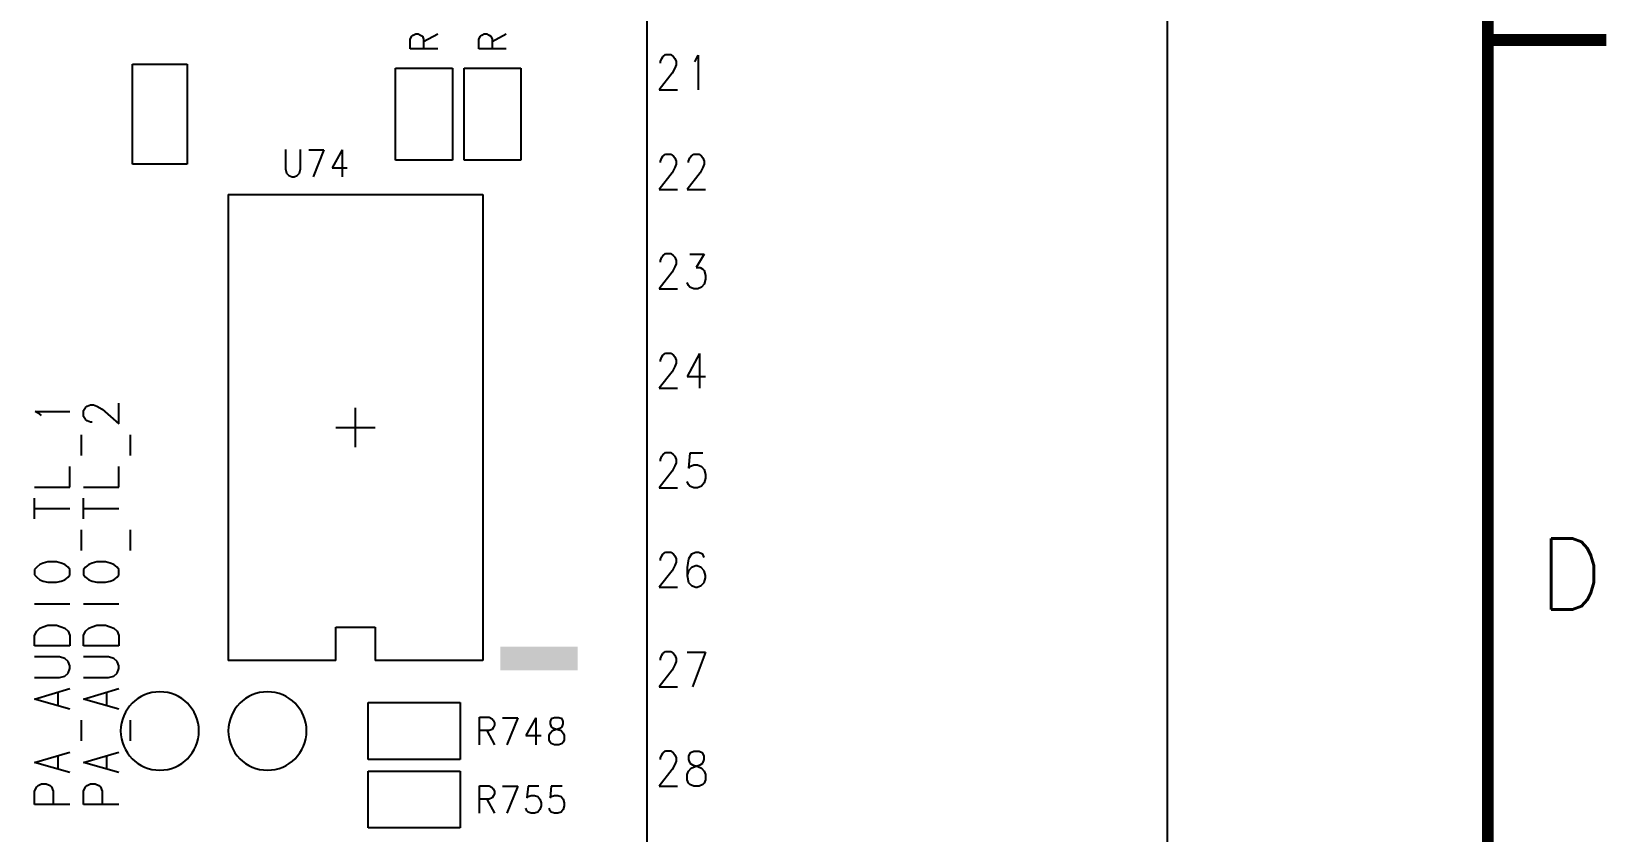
# Model space of a CAD drawing. Extents: x 295 to 953, y 10 to 290.
# Drawn here: x 820.6 to 887.2, y 116.7 to 150.4 of the extents above; entities that cross this region are included whole.
import ezdxf
from ezdxf.enums import TextEntityAlignment as Align

# ---------------------------------------------------------------- set-up
doc = ezdxf.new("R2010")
doc.units = 0
doc.header["$LTSCALE"] = 5
doc.header["$MEASUREMENT"] = 0
doc.layers.get('0').update_dxf_attribs({"linetype": 'CONTINUOUS', "lineweight": 25})
for name, color, linetype in [('13_C-SILK_GBR', 7, 'CONTINUOUS'), ('문자', 4, 'CONTINUOUS'), ('테두리', 3, 'CONTINUOUS')]:
    doc.layers.add(name, color=color, linetype=linetype)
doc.styles.get("Standard").update_dxf_attribs({"font": 'simplex.shx'})

# ---------------------------------------------------------------- blocks, each defined once
blk = doc.blocks.new('C')
at = {"layer": '테두리'}
blk.add_line((405, 285), (405, 15), dxfattribs=at)
at = {"layer": '테두리', "const_width": 0.5}
for points in [[(15, 285), (15, 15), (405, 15), (405, 285), (15, 285)], [(410, 150), (405, 150)]]:
    blk.add_lwpolyline(points, dxfattribs=at)
at = {"layer": '문자'}
blk.add_text('D', height=3, dxfattribs=at).set_placement((408.5, 127.5), align=Align.MIDDLE)

msp = doc.modelspace()

# ---------------------------------------------------------------- linework, layer by layer
at = {"layer": '13_C-SILK_GBR'}
for p, q in [((868.478, 88.3), (868.478, 246.7)), ((846.533, 98.2), (846.533, 236.8)), ((836.55, 150.03), (836.619, 150.163)), ((836.55, 149.621), (836.55, 150.03)), ((836.619, 150.163), (836.672, 150.208)), ((836.672, 150.208), (836.778, 150.259)), ((836.778, 150.259), (836.883, 150.259)), ((836.883, 150.259), (836.987, 150.208)), ((836.987, 150.208), (837.058, 150.163)), ((837.058, 150.163), (837.109, 150.03)), ((837.109, 149.934), (837.705, 150.259)), ((837.109, 150.03), (837.109, 149.621)), ((839.438, 150.03), (839.507, 150.163)), ((839.438, 149.621), (839.438, 150.03)), ((839.507, 150.163), (839.56, 150.208)), ((839.56, 150.208), (839.665, 150.259)), ((839.665, 150.259), (839.771, 150.259)), ((839.771, 150.259), (839.875, 150.208)), ((839.875, 150.208), (839.946, 150.163)), ((839.946, 150.163), (839.997, 150.03)), ((839.997, 149.934), (840.593, 150.259)), ((839.997, 150.03), (839.997, 149.621)), ((837.705, 149.621), (836.55, 149.621)), ((840.593, 149.621), (839.438, 149.621)), ((847.15, 149.226), (847.202, 149.292)), ((847.202, 149.292), (847.311, 149.383)), ((847.311, 149.383), (847.536, 149.383)), ((847.536, 149.383), (847.643, 149.292)), ((847.643, 149.292), (847.697, 149.226)), ((848.592, 149.159), (848.684, 149.36)), ((848.684, 149.36), (848.684, 147.898)), ((824.835, 144.771), (824.835, 148.979)), ((824.835, 148.979), (827.145, 148.979)), ((827.145, 148.979), (827.145, 144.771)), ((835.931, 148.814), (838.324, 148.814)), ((835.931, 144.936), (835.931, 148.814)), ((838.324, 148.814), (838.324, 144.936)), ((838.819, 148.814), (841.211, 148.814)), ((838.819, 144.936), (838.819, 148.814)), ((841.211, 148.814), (841.211, 144.936)), ((847.095, 149.091), (847.15, 149.226)), ((847.095, 149.023), (847.095, 149.091)), ((847.697, 148.82), (847.589, 148.596)), ((847.697, 149.226), (847.752, 149.091)), ((847.752, 148.956), (847.697, 148.82)), ((847.752, 149.091), (847.752, 148.956)), ((848.531, 149.091), (848.592, 149.159)), ((847.589, 148.596), (847.041, 147.898)), ((847.041, 147.898), (847.813, 147.898)), ((831.29, 145.39), (831.29, 144.568)), ((831.927, 144.568), (831.927, 145.39)), ((832.272, 145.372), (832.909, 145.372)), ((832.909, 145.372), (832.45, 144.235)), ((833.674, 145.372), (833.253, 144.619)), ((833.674, 145.372), (833.674, 144.235)), ((827.145, 144.771), (824.835, 144.771)), ((833.253, 144.619), (833.89, 144.619)), ((838.324, 144.936), (835.931, 144.936)), ((841.211, 144.936), (838.819, 144.936)), ((847.095, 144.9), (847.15, 145.035)), ((847.095, 144.832), (847.095, 144.9)), ((847.15, 145.035), (847.202, 145.101)), ((847.202, 145.101), (847.311, 145.192)), ((847.311, 145.192), (847.536, 145.192)), ((847.536, 145.192), (847.643, 145.101)), ((847.697, 144.629), (847.589, 144.405)), ((847.643, 145.101), (847.697, 145.035)), ((847.697, 145.035), (847.752, 144.9)), ((847.752, 144.765), (847.697, 144.629)), ((847.752, 144.9), (847.752, 144.765)), ((848.283, 144.9), (848.338, 145.035)), ((848.283, 144.832), (848.283, 144.9)), ((848.338, 145.035), (848.39, 145.101)), ((848.39, 145.101), (848.499, 145.192)), ((848.499, 145.192), (848.724, 145.192)), ((848.724, 145.192), (848.831, 145.101)), ((848.885, 144.629), (848.777, 144.405)), ((848.831, 145.101), (848.885, 145.035)), ((848.885, 145.035), (848.94, 144.9)), ((848.94, 144.765), (848.885, 144.629)), ((848.94, 144.9), (848.94, 144.765)), ((831.29, 144.568), (831.334, 144.392)), ((831.334, 144.392), (831.424, 144.288)), ((831.424, 144.288), (831.564, 144.235)), ((831.564, 144.235), (831.653, 144.235)), ((831.653, 144.235), (831.787, 144.288)), ((831.787, 144.288), (831.876, 144.392)), ((831.876, 144.392), (831.927, 144.568)), ((847.589, 144.405), (847.041, 143.707)), ((848.777, 144.405), (848.229, 143.707)), ((828.878, 143.493), (839.603, 143.493)), ((828.878, 143.493), (828.878, 123.858)), ((839.603, 143.493), (839.603, 123.858)), ((847.041, 143.707), (847.813, 143.707)), ((848.229, 143.707), (849.001, 143.707)), ((847.095, 140.709), (847.15, 140.844)), ((847.095, 140.641), (847.095, 140.709)), ((847.15, 140.844), (847.202, 140.91)), ((847.202, 140.91), (847.311, 141.001)), ((847.311, 141.001), (847.536, 141.001)), ((847.536, 141.001), (847.643, 140.91)), ((847.643, 140.91), (847.697, 140.844)), ((847.697, 140.844), (847.752, 140.709)), ((847.752, 140.709), (847.752, 140.574)), ((848.338, 140.978), (848.94, 140.978)), ((848.94, 140.978), (848.607, 140.415)), ((847.589, 140.214), (847.041, 139.516)), ((847.697, 140.438), (847.589, 140.214)), ((847.752, 140.574), (847.697, 140.438)), ((848.607, 140.415), (848.777, 140.415)), ((848.777, 140.415), (848.885, 140.349)), ((848.885, 140.349), (848.94, 140.282)), ((848.94, 140.282), (849.001, 140.079)), ((849.001, 140.079), (849.001, 139.92)), ((847.041, 139.516), (847.813, 139.516)), ((848.283, 139.651), (848.229, 139.787)), ((848.338, 139.584), (848.283, 139.651)), ((848.499, 139.516), (848.338, 139.584)), ((848.669, 139.516), (848.499, 139.516)), ((848.831, 139.584), (848.669, 139.516)), ((848.94, 139.719), (848.831, 139.584)), ((849.001, 139.92), (848.94, 139.719)), ((847.095, 136.518), (847.15, 136.653)), ((847.15, 136.653), (847.202, 136.719)), ((847.202, 136.719), (847.311, 136.81)), ((847.311, 136.81), (847.536, 136.81)), ((847.536, 136.81), (847.643, 136.719)), ((847.643, 136.719), (847.697, 136.653)), ((847.697, 136.653), (847.752, 136.518)), ((848.739, 136.787), (848.229, 135.82)), ((848.739, 136.787), (848.739, 135.325)), ((847.589, 136.023), (847.041, 135.325)), ((847.095, 136.45), (847.095, 136.518)), ((847.697, 136.247), (847.589, 136.023)), ((847.752, 136.383), (847.697, 136.247)), ((847.752, 136.518), (847.752, 136.383)), ((847.041, 135.325), (847.813, 135.325)), ((848.229, 135.82), (849.001, 135.82)), ((822.929, 134.573), (823.065, 134.634)), ((823.065, 134.634), (823.2, 134.634)), ((823.2, 134.634), (823.335, 134.573)), ((824.258, 133.835), (824.258, 134.703)), ((820.934, 134.243), (820.733, 134.347)), ((820.733, 134.347), (822.195, 134.347)), ((821.002, 134.173), (820.934, 134.243)), ((822.773, 134.391), (822.863, 134.512)), ((822.773, 134.139), (822.773, 134.391)), ((822.863, 134.017), (822.773, 134.139)), ((822.863, 134.512), (822.929, 134.573)), ((822.929, 133.956), (822.863, 134.017)), ((823.065, 133.896), (822.929, 133.956)), ((823.335, 134.573), (823.56, 134.452)), ((823.56, 134.452), (824.258, 133.835)), ((834.24, 132.85), (834.24, 134.5)), ((822.69, 132.499), (822.69, 133.366)), ((823.132, 133.896), (823.065, 133.896)), ((824.753, 132.499), (824.753, 133.366)), ((833.415, 133.675), (835.065, 133.675)), ((847.202, 132.528), (847.311, 132.619)), ((847.311, 132.619), (847.536, 132.619)), ((847.536, 132.619), (847.643, 132.528)), ((822.195, 131.162), (822.195, 132.03)), ((824.258, 131.162), (824.258, 132.03)), ((847.095, 132.327), (847.15, 132.462)), ((847.095, 132.259), (847.095, 132.327)), ((847.15, 132.462), (847.202, 132.528)), ((847.697, 132.056), (847.589, 131.832)), ((847.643, 132.528), (847.697, 132.462)), ((847.697, 132.462), (847.752, 132.327)), ((847.752, 132.192), (847.697, 132.056)), ((847.752, 132.327), (847.752, 132.192)), ((848.338, 132.596), (848.283, 131.967)), ((848.283, 131.967), (848.338, 132.033)), ((848.885, 132.596), (848.338, 132.596)), ((848.338, 132.033), (848.499, 132.101)), ((848.499, 132.101), (848.661, 132.101)), ((848.661, 132.101), (848.831, 132.033)), ((848.831, 132.033), (848.94, 131.9)), ((847.589, 131.832), (847.041, 131.134)), ((848.283, 131.269), (848.229, 131.405)), ((848.94, 131.337), (848.831, 131.202)), ((848.94, 131.9), (849.001, 131.697)), ((849.001, 131.538), (848.94, 131.337)), ((849.001, 131.697), (849.001, 131.538)), ((820.71, 131.162), (822.195, 131.162)), ((820.71, 129.826), (820.71, 130.693)), ((822.773, 131.162), (824.258, 131.162)), ((822.773, 129.826), (822.773, 130.693)), ((847.041, 131.134), (847.813, 131.134)), ((848.338, 131.202), (848.283, 131.269)), ((848.499, 131.134), (848.338, 131.202)), ((848.661, 131.134), (848.499, 131.134)), ((848.831, 131.202), (848.661, 131.134)), ((820.71, 130.26), (822.195, 130.26)), ((822.773, 130.26), (824.258, 130.26)), ((822.69, 128.489), (822.69, 129.357)), ((824.753, 128.489), (824.753, 129.357)), ((821.07, 127.959), (820.934, 127.908)), ((821.273, 128.02), (821.07, 127.959)), ((821.632, 128.02), (821.273, 128.02)), ((821.835, 127.959), (821.632, 128.02)), ((821.992, 127.908), (821.835, 127.959)), ((823.132, 127.959), (822.997, 127.908)), ((823.335, 128.02), (823.132, 127.959)), ((823.695, 128.02), (823.335, 128.02)), ((823.898, 127.959), (823.695, 128.02)), ((824.055, 127.908), (823.898, 127.959)), ((847.095, 128.136), (847.15, 128.271)), ((847.095, 128.068), (847.095, 128.136)), ((847.15, 128.271), (847.202, 128.337)), ((847.202, 128.337), (847.311, 128.428)), ((847.311, 128.428), (847.536, 128.428)), ((847.536, 128.428), (847.643, 128.337)), ((847.643, 128.337), (847.697, 128.271)), ((847.697, 128.271), (847.752, 128.136)), ((847.752, 128.001), (847.697, 127.865)), ((847.752, 128.136), (847.752, 128.001)), ((848.283, 128.136), (848.229, 127.776)), ((848.407, 128.337), (848.283, 128.136)), ((848.584, 128.405), (848.407, 128.337)), ((848.699, 128.405), (848.584, 128.405)), ((848.877, 128.337), (848.699, 128.405)), ((848.94, 128.204), (848.877, 128.337)), ((820.801, 127.794), (820.71, 127.69)), ((820.71, 127.69), (820.71, 127.474)), ((820.71, 127.474), (820.801, 127.369)), ((820.934, 127.908), (820.801, 127.794)), ((820.801, 127.369), (820.934, 127.257)), ((822.127, 127.794), (821.992, 127.908)), ((821.992, 127.257), (822.127, 127.369)), ((822.195, 127.69), (822.127, 127.794)), ((822.127, 127.369), (822.195, 127.474)), ((822.195, 127.474), (822.195, 127.69)), ((822.863, 127.794), (822.773, 127.69)), ((822.773, 127.69), (822.773, 127.474)), ((822.773, 127.474), (822.863, 127.369)), ((822.997, 127.908), (822.863, 127.794)), ((822.863, 127.369), (822.997, 127.257)), ((824.19, 127.794), (824.055, 127.908)), ((824.055, 127.257), (824.19, 127.369)), ((824.258, 127.69), (824.19, 127.794)), ((824.19, 127.369), (824.258, 127.474)), ((824.258, 127.474), (824.258, 127.69)), ((847.589, 127.641), (847.041, 126.943)), ((847.697, 127.865), (847.589, 127.641)), ((848.229, 127.776), (848.229, 127.438)), ((848.283, 127.641), (848.229, 127.438)), ((848.229, 127.438), (848.283, 127.146)), ((848.407, 127.776), (848.283, 127.641)), ((848.584, 127.842), (848.407, 127.776)), ((848.638, 127.842), (848.584, 127.842)), ((848.816, 127.776), (848.638, 127.842)), ((848.94, 127.641), (848.816, 127.776)), ((849.001, 127.438), (848.94, 127.641)), ((848.94, 127.146), (849.001, 127.347)), ((849.001, 127.347), (849.001, 127.438)), ((820.934, 127.257), (821.07, 127.204)), ((821.07, 127.204), (821.273, 127.153)), ((821.273, 127.153), (821.632, 127.153)), ((821.632, 127.153), (821.835, 127.204)), ((821.835, 127.204), (821.992, 127.257)), ((822.997, 127.257), (823.132, 127.204)), ((823.132, 127.204), (823.335, 127.153)), ((823.335, 127.153), (823.695, 127.153)), ((823.695, 127.153), (823.898, 127.204)), ((823.898, 127.204), (824.055, 127.257)), ((847.041, 126.943), (847.813, 126.943)), ((848.283, 127.146), (848.407, 127.011)), ((848.407, 127.011), (848.584, 126.943)), ((848.584, 126.943), (848.638, 126.943)), ((848.638, 126.943), (848.816, 127.011)), ((848.816, 127.011), (848.94, 127.146)), ((820.71, 126.25), (822.195, 126.25)), ((822.773, 126.25), (824.258, 126.25)), ((821.07, 125.278), (821.273, 125.347)), ((821.273, 125.347), (821.632, 125.347)), ((821.632, 125.347), (821.835, 125.278)), ((823.132, 125.278), (823.335, 125.347)), ((823.335, 125.347), (823.695, 125.347)), ((823.695, 125.347), (823.898, 125.278)), ((820.71, 124.914), (820.801, 125.097)), ((820.71, 124.48), (820.71, 124.914)), ((820.801, 125.097), (820.934, 125.217)), ((820.934, 125.217), (821.07, 125.278)), ((821.835, 125.278), (821.992, 125.217)), ((821.992, 125.217), (822.127, 125.097)), ((822.127, 125.097), (822.195, 124.914)), ((822.195, 124.914), (822.195, 124.48)), ((822.773, 124.914), (822.863, 125.097)), ((822.773, 124.48), (822.773, 124.914)), ((822.863, 125.097), (822.997, 125.217)), ((822.997, 125.217), (823.132, 125.278)), ((823.898, 125.278), (824.055, 125.217)), ((824.055, 125.217), (824.19, 125.097)), ((824.19, 125.097), (824.258, 124.914)), ((824.258, 124.914), (824.258, 124.48)), ((833.415, 125.26), (835.065, 125.26)), ((833.415, 123.858), (833.415, 125.26)), ((835.065, 125.26), (835.065, 123.858)), ((822.195, 124.48), (820.71, 124.48)), ((821.768, 124.011), (820.71, 124.011)), ((821.992, 123.942), (821.768, 124.011)), ((824.258, 124.48), (822.773, 124.48)), ((823.83, 124.011), (822.773, 124.011)), ((824.055, 123.942), (823.83, 124.011)), ((847.095, 123.945), (847.15, 124.08)), ((847.15, 124.08), (847.202, 124.146)), ((847.202, 124.146), (847.311, 124.237)), ((847.311, 124.237), (847.536, 124.237)), ((847.536, 124.237), (847.643, 124.146)), ((847.643, 124.146), (847.697, 124.08)), ((847.697, 124.08), (847.752, 123.945)), ((848.229, 124.214), (849.001, 124.214)), ((849.001, 124.214), (848.445, 122.752)), ((822.127, 123.82), (821.992, 123.942)), ((821.992, 123.204), (822.127, 123.325)), ((822.195, 123.638), (822.127, 123.82)), ((822.127, 123.325), (822.195, 123.516)), ((822.195, 123.516), (822.195, 123.638)), ((824.19, 123.82), (824.055, 123.942)), ((824.055, 123.204), (824.19, 123.325)), ((824.258, 123.638), (824.19, 123.82)), ((824.19, 123.325), (824.258, 123.516)), ((824.258, 123.516), (824.258, 123.638)), ((833.415, 123.858), (828.878, 123.858)), ((839.603, 123.858), (835.065, 123.858)), ((847.589, 123.45), (847.041, 122.752)), ((847.095, 123.877), (847.095, 123.945)), ((847.697, 123.674), (847.589, 123.45)), ((847.752, 123.81), (847.697, 123.674)), ((847.752, 123.945), (847.752, 123.81)), ((820.71, 123.143), (821.768, 123.143)), ((820.71, 122.232), (822.195, 122.674)), ((821.768, 123.143), (821.992, 123.204)), ((822.773, 123.143), (823.83, 123.143)), ((822.773, 122.232), (824.258, 122.674)), ((823.83, 123.143), (824.055, 123.204)), ((847.041, 122.752), (847.813, 122.752)), ((822.195, 121.807), (820.71, 122.232)), ((821.7, 121.963), (821.7, 122.509)), ((824.258, 121.807), (822.773, 122.232)), ((823.763, 121.963), (823.763, 122.509)), ((834.776, 119.691), (834.776, 122.084)), ((834.776, 122.084), (838.654, 122.084)), ((838.654, 122.084), (838.654, 119.691)), ((822.69, 120.47), (822.69, 121.338)), ((824.753, 120.47), (824.753, 121.338)), ((839.461, 120.31), (839.461, 121.465)), ((839.461, 121.465), (839.87, 121.465)), ((839.87, 121.465), (840.004, 121.396)), ((840.004, 121.396), (840.048, 121.343)), ((840.048, 121.343), (840.099, 121.237)), ((840.442, 121.447), (841.081, 121.447)), ((841.081, 121.447), (840.621, 120.31)), ((841.845, 121.447), (841.424, 120.694)), ((841.845, 121.447), (841.845, 120.31)), ((842.495, 121.396), (842.45, 121.29)), ((842.45, 121.29), (842.45, 121.185)), ((842.629, 121.447), (842.495, 121.396)), ((842.815, 121.447), (842.629, 121.447)), ((842.949, 121.396), (842.815, 121.447)), ((842.993, 121.29), (842.949, 121.396)), ((842.993, 121.185), (842.993, 121.29)), ((839.87, 120.906), (839.461, 120.906)), ((839.774, 120.906), (840.099, 120.31)), ((840.004, 120.957), (839.87, 120.906)), ((840.048, 121.028), (840.004, 120.957)), ((840.099, 121.132), (840.048, 121.028)), ((840.099, 121.237), (840.099, 121.132)), ((841.424, 120.694), (842.063, 120.694)), ((842.406, 120.694), (842.45, 120.8)), ((842.406, 120.52), (842.406, 120.694)), ((842.45, 121.185), (842.495, 121.062)), ((842.45, 120.8), (842.54, 120.906)), ((842.495, 121.062), (842.584, 121.01)), ((842.54, 120.906), (842.675, 120.957)), ((842.584, 121.01), (842.771, 120.957)), ((842.675, 120.957), (842.86, 121.01)), ((842.771, 120.957), (842.904, 120.906)), ((842.86, 121.01), (842.949, 121.062)), ((842.904, 120.906), (842.993, 120.8)), ((842.949, 121.062), (842.993, 121.185)), ((842.993, 120.8), (843.044, 120.694)), ((843.044, 120.694), (843.044, 120.52)), ((820.71, 119.559), (822.195, 120.001)), ((822.773, 119.559), (824.258, 120.001)), ((842.45, 120.416), (842.406, 120.52)), ((842.495, 120.363), (842.45, 120.416)), ((842.629, 120.31), (842.495, 120.363)), ((842.815, 120.31), (842.629, 120.31)), ((842.949, 120.363), (842.815, 120.31)), ((842.993, 120.416), (842.949, 120.363)), ((843.044, 120.52), (842.993, 120.416)), ((847.15, 119.889), (847.202, 119.955)), ((847.202, 119.955), (847.311, 120.046)), ((847.311, 120.046), (847.536, 120.046)), ((847.536, 120.046), (847.643, 119.955)), ((847.643, 119.955), (847.697, 119.889)), ((848.338, 119.955), (848.283, 119.822)), ((848.499, 120.023), (848.338, 119.955)), ((848.724, 120.023), (848.499, 120.023)), ((848.885, 119.955), (848.724, 120.023)), ((848.94, 119.822), (848.885, 119.955)), ((822.195, 119.134), (820.71, 119.559)), ((821.7, 119.29), (821.7, 119.836)), ((824.258, 119.134), (822.773, 119.559)), ((823.763, 119.29), (823.763, 119.836)), ((838.654, 119.691), (834.776, 119.691)), ((847.095, 119.754), (847.15, 119.889)), ((847.095, 119.686), (847.095, 119.754)), ((847.697, 119.483), (847.589, 119.259)), ((847.697, 119.889), (847.752, 119.754)), ((847.752, 119.619), (847.697, 119.483)), ((847.752, 119.754), (847.752, 119.619)), ((848.283, 119.822), (848.283, 119.686)), ((848.283, 119.686), (848.338, 119.528)), ((848.283, 119.191), (848.39, 119.327)), ((848.338, 119.528), (848.445, 119.46)), ((848.39, 119.327), (848.554, 119.394)), ((848.445, 119.46), (848.669, 119.394)), ((848.554, 119.394), (848.777, 119.46)), ((848.669, 119.394), (848.831, 119.327)), ((848.777, 119.46), (848.885, 119.528)), ((848.831, 119.327), (848.94, 119.191)), ((848.885, 119.528), (848.94, 119.686)), ((848.94, 119.686), (848.94, 119.822)), ((820.867, 118.596), (821.002, 118.665)), ((821.002, 118.665), (821.205, 118.665)), ((821.205, 118.665), (821.362, 118.596)), ((822.929, 118.596), (823.065, 118.665)), ((823.065, 118.665), (823.268, 118.665)), ((823.268, 118.665), (823.424, 118.596)), ((834.776, 116.804), (834.776, 119.196)), ((834.776, 119.196), (838.654, 119.196)), ((838.654, 119.196), (838.654, 116.804)), ((847.589, 119.259), (847.041, 118.561)), ((848.229, 119.056), (848.283, 119.191)), ((848.229, 118.832), (848.229, 119.056)), ((848.283, 118.696), (848.229, 118.832)), ((848.338, 118.629), (848.283, 118.696)), ((848.499, 118.561), (848.338, 118.629)), ((848.885, 118.629), (848.724, 118.561)), ((848.94, 118.696), (848.885, 118.629)), ((848.94, 119.191), (849.001, 119.056)), ((849.001, 118.832), (848.94, 118.696)), ((849.001, 119.056), (849.001, 118.832)), ((820.71, 118.353), (820.801, 118.535)), ((820.71, 117.797), (820.71, 118.353)), ((820.801, 118.535), (820.867, 118.596)), ((821.362, 118.596), (821.429, 118.535)), ((821.429, 118.535), (821.497, 118.353)), ((821.497, 118.353), (821.497, 117.797)), ((822.773, 118.353), (822.863, 118.535)), ((822.773, 117.797), (822.773, 118.353)), ((822.863, 118.535), (822.929, 118.596)), ((823.424, 118.596), (823.492, 118.535)), ((823.492, 118.535), (823.56, 118.353)), ((823.56, 118.353), (823.56, 117.797)), ((839.461, 117.423), (839.461, 118.578)), ((839.461, 118.578), (839.87, 118.578)), ((839.87, 118.018), (839.461, 118.018)), ((839.774, 118.018), (840.099, 117.423)), ((839.87, 118.578), (840.004, 118.508)), ((840.004, 118.069), (839.87, 118.018)), ((840.004, 118.508), (840.048, 118.455)), ((840.048, 118.14), (840.004, 118.069)), ((840.048, 118.455), (840.099, 118.35)), ((840.099, 118.244), (840.048, 118.14)), ((840.099, 118.35), (840.099, 118.244)), ((840.442, 118.559), (841.081, 118.559)), ((841.081, 118.559), (840.621, 117.423)), ((841.513, 118.559), (841.469, 118.069)), ((841.469, 118.069), (841.513, 118.122)), ((841.967, 118.559), (841.513, 118.559)), ((841.513, 118.122), (841.647, 118.175)), ((841.647, 118.175), (841.782, 118.175)), ((841.782, 118.175), (841.922, 118.122)), ((841.922, 118.122), (842.012, 118.018)), ((842.012, 118.018), (842.063, 117.86)), ((842.495, 118.559), (842.45, 118.069)), ((842.45, 118.069), (842.495, 118.122)), ((842.949, 118.559), (842.495, 118.559)), ((842.495, 118.122), (842.629, 118.175)), ((842.629, 118.175), (842.764, 118.175)), ((842.764, 118.175), (842.904, 118.122)), ((842.904, 118.122), (842.993, 118.018)), ((842.993, 118.018), (843.044, 117.86)), ((847.041, 118.561), (847.813, 118.561)), ((848.724, 118.561), (848.499, 118.561)), ((822.195, 117.797), (820.71, 117.797)), ((824.258, 117.797), (822.773, 117.797)), ((841.469, 117.528), (841.424, 117.632)), ((841.513, 117.475), (841.469, 117.528)), ((841.647, 117.423), (841.513, 117.475)), ((841.782, 117.423), (841.647, 117.423)), ((841.922, 117.475), (841.782, 117.423)), ((842.012, 117.579), (841.922, 117.475)), ((842.063, 117.738), (842.012, 117.579)), ((842.063, 117.86), (842.063, 117.738)), ((842.45, 117.528), (842.406, 117.632)), ((842.495, 117.475), (842.45, 117.528)), ((842.629, 117.423), (842.495, 117.475)), ((842.764, 117.423), (842.629, 117.423)), ((842.904, 117.475), (842.764, 117.423)), ((842.993, 117.579), (842.904, 117.475)), ((843.044, 117.738), (842.993, 117.579)), ((843.044, 117.86), (843.044, 117.738)), ((838.654, 116.804), (834.776, 116.804))]:
    msp.add_line(p, q, dxfattribs=at)
for centre, start, end in [((825.99, 120.888), 0, 180), ((830.528, 120.888), 0, 180), ((825.99, 120.888), 180, 0), ((830.528, 120.888), 180, 0)]:
    msp.add_arc(centre, 1.65, start, end, dxfattribs=at)
for points in [[(840.345, 123.445), (840.345, 124.435), (843.604, 123.445), (843.604, 124.435)], [(840.345, 124.435), (840.345, 124.435), (843.604, 124.435), (840.345, 124.435)]]:
    msp.add_solid(points, dxfattribs=at)

# ---------------------------------------------------------------- block references
msp.add_blockref('C', (476.978, 0))

doc.saveas('drawing.dxf')
